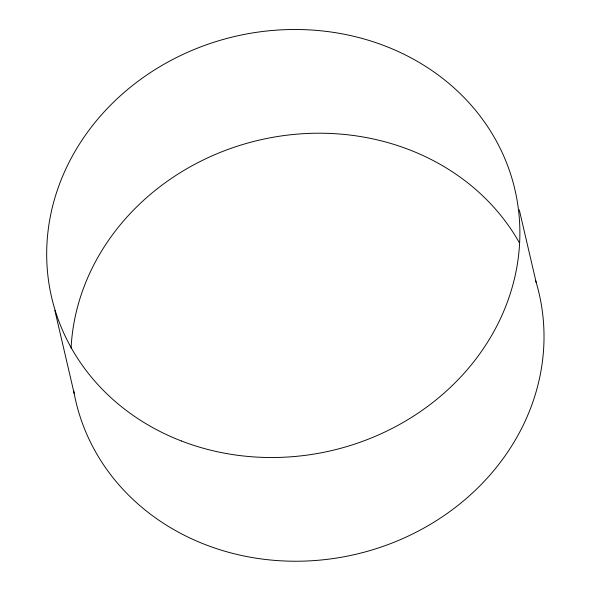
<?xml version="1.0" encoding="UTF-8"?>
<svg xmlns="http://www.w3.org/2000/svg" width="590" height="590" viewBox="0 0 590 590"><rect width="100%" height="100%" fill="white"/><g stroke="black" fill="none" stroke-linecap="round" stroke-linejoin="round"><path stroke-width="0.89" d="M519.303 209.9L536.199 282.499M54.855 310.421L74.163 393.397M535.676 280.766A237.822 212.643 -13.1 0 1 356.913 554.032A237.822 212.643 -13.1 0 1 73.676 390.72M71.08 348.041A237.822 212.643 -13.1 0 1 258.427 140.295A237.822 212.643 -13.1 0 1 519.119 242.32M181.366 440.966A237.822 212.643 -13.1 0 0 519.156 216.25A237.822 212.643 -13.1 0 0 149.336 73.3A237.822 212.643 -13.1 0 0 181.366 440.966"/></g></svg>
